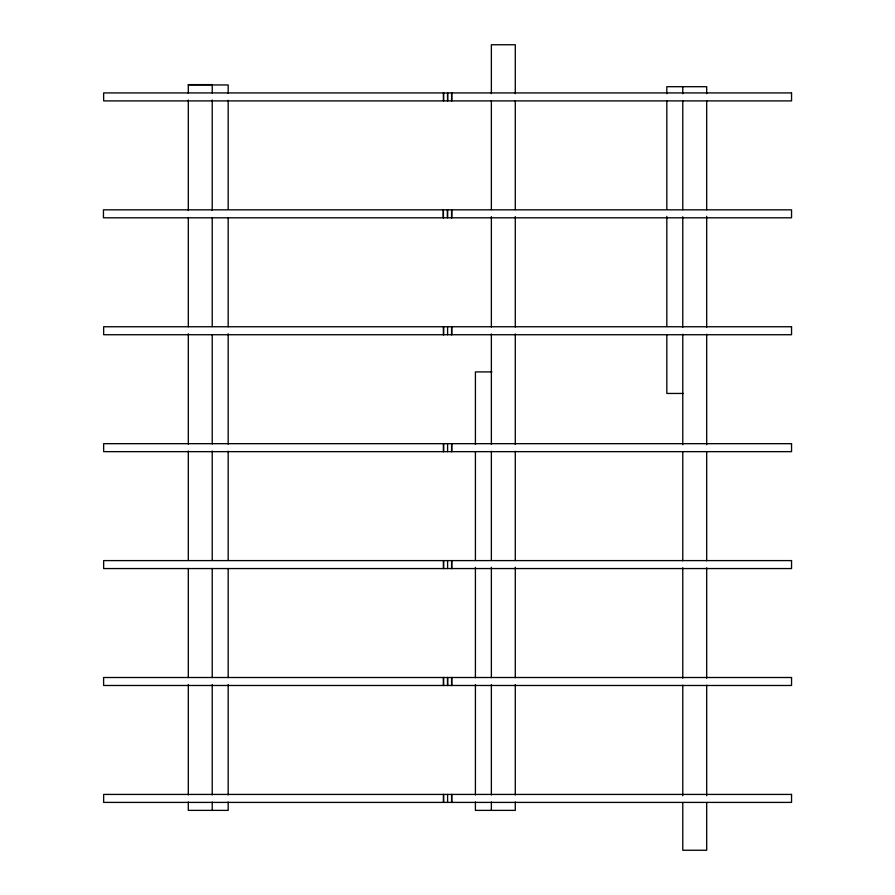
<?xml version="1.0" encoding="UTF-8"?>
<svg xmlns="http://www.w3.org/2000/svg" width="895" height="895" viewBox="0 0 895 895"><rect width="100%" height="100%" fill="white"/><g stroke="black" fill="none" stroke-linecap="round" stroke-linejoin="round"><path stroke-width="1.34" d="M188.308 801.987L188.308 810.378L228.18 810.378L228.18 801.987M188.308 794.995L188.308 684.518M188.308 677.593L188.308 568.459M188.308 560.18L188.308 450.99M188.308 444.166L188.308 333.745M188.308 326.753L188.308 217.474M188.308 210.482L188.308 100.005M188.308 93.326L188.308 84.622L212.227 84.622L212.227 93.013M212.227 810.378L212.227 801.987M212.227 794.995L212.227 684.518M212.227 677.526L212.227 568.459M212.227 560.069L212.227 450.99M212.227 444.009L212.227 334.931M212.227 326.541L212.227 217.474M212.227 210.482L212.227 100.005M228.18 794.995L228.18 684.574M228.18 677.593L228.18 568.56M228.18 560.18L228.18 451.158M228.18 444.166L228.18 333.745M228.18 326.753L228.18 217.731M228.18 209.34L228.18 100.318M228.18 93.326L228.18 84.947L188.308 84.947M447.601 802.401L447.601 794.424M447.601 685.481L447.601 677.504M451.583 802.401L451.583 794.424M451.583 685.481L451.583 677.504M451.583 568.56L451.583 560.594M451.583 451.651L451.583 443.674M451.583 334.73L451.583 326.753M451.583 217.809L451.583 209.833M451.583 100.9L451.583 92.923M451.762 802.401L451.762 794.424M451.762 685.481L451.762 677.504M451.762 568.56L451.762 560.594M451.762 451.651L451.762 443.674M451.762 334.73L451.762 326.753M451.762 217.809L451.762 209.833M451.762 100.9L451.762 92.923M475.413 801.998L475.413 810.378L515.285 810.378L515.285 801.987M475.413 795.017L475.413 684.697M475.413 677.716L475.413 567.408M475.413 560.427L475.413 451.516M475.413 444.524L475.413 371.917L491.914 371.917M491.366 810.378L491.366 801.987M491.366 795.006L491.366 684.63M491.366 677.649L491.366 567.273M491.366 560.292L491.366 451.315M491.366 444.323L491.366 333.958M491.366 326.966L491.366 216.601M491.366 209.609L491.366 100.632M491.366 93.651L491.366 44.75L515.285 44.75L515.285 93.651M515.285 795.017L515.285 684.63M515.285 677.716L515.285 567.273M515.285 560.427L515.285 451.315M515.285 444.524L515.285 333.958M515.285 326.966L515.285 216.601M515.285 209.609L515.285 100.632M666.82 334.887L666.82 393.453L683.321 393.453M666.82 326.518L666.82 216.377M666.82 209.396L666.82 100.643M666.82 93.673L666.82 86.703L706.692 86.703L706.692 93.695M682.773 802.703L682.773 850.25L706.692 850.25L706.692 802.703M682.773 795.711L682.773 685.234M682.773 678.242L682.773 567.766M682.773 560.773L682.773 451.695M682.773 444.703L682.773 334.227M682.773 327.234L682.773 216.758M682.773 209.766L682.773 100.687M682.773 93.695L682.773 86.703M706.692 795.711L706.692 685.234M706.692 678.242L706.692 567.766M706.692 560.773L706.692 451.695M706.692 444.703L706.692 334.227M706.692 327.234L706.692 216.377M706.692 209.766L706.692 100.643M447.601 326.753L447.601 334.73M447.601 443.674L447.601 451.651M447.601 560.594L447.601 568.56M447.556 677.504L447.556 685.481M443.607 92.923L443.607 100.9M443.607 326.753L443.607 334.73M443.607 443.674L443.607 451.651M443.607 560.594L443.607 568.56M443.573 677.504L443.573 685.481M443.607 794.424L443.607 802.401M443.439 92.923L443.439 100.9M443.417 209.833L443.417 217.809M443.439 326.753L443.439 334.73M443.439 443.674L443.439 451.651M443.439 560.594L443.439 568.56M443.405 677.504L443.405 685.481M443.439 794.424L443.439 802.401M443.238 209.833L443.238 217.809M447.601 209.833L447.601 217.809L791.549 217.809L791.549 209.833L447.601 209.833M447.601 92.923L447.601 100.9L447.601 92.923M791.549 794.424L791.549 802.401L103.652 802.401L103.652 794.424L791.549 794.424M791.549 677.504L791.549 685.481L103.607 685.481L103.607 677.504L791.549 677.504M791.549 560.594L791.549 568.56L103.652 568.56L103.652 560.594L791.549 560.594M791.549 443.674L791.549 451.651L103.652 451.651L103.652 443.674L791.549 443.674M791.549 326.753L791.549 334.73L103.652 334.73L103.652 326.753L791.549 326.753M791.549 92.923L791.549 100.9L103.652 100.9L103.652 92.923L791.549 92.923M447.399 209.833L103.451 209.833L103.451 217.809L447.399 217.809L447.399 209.833"/></g></svg>
